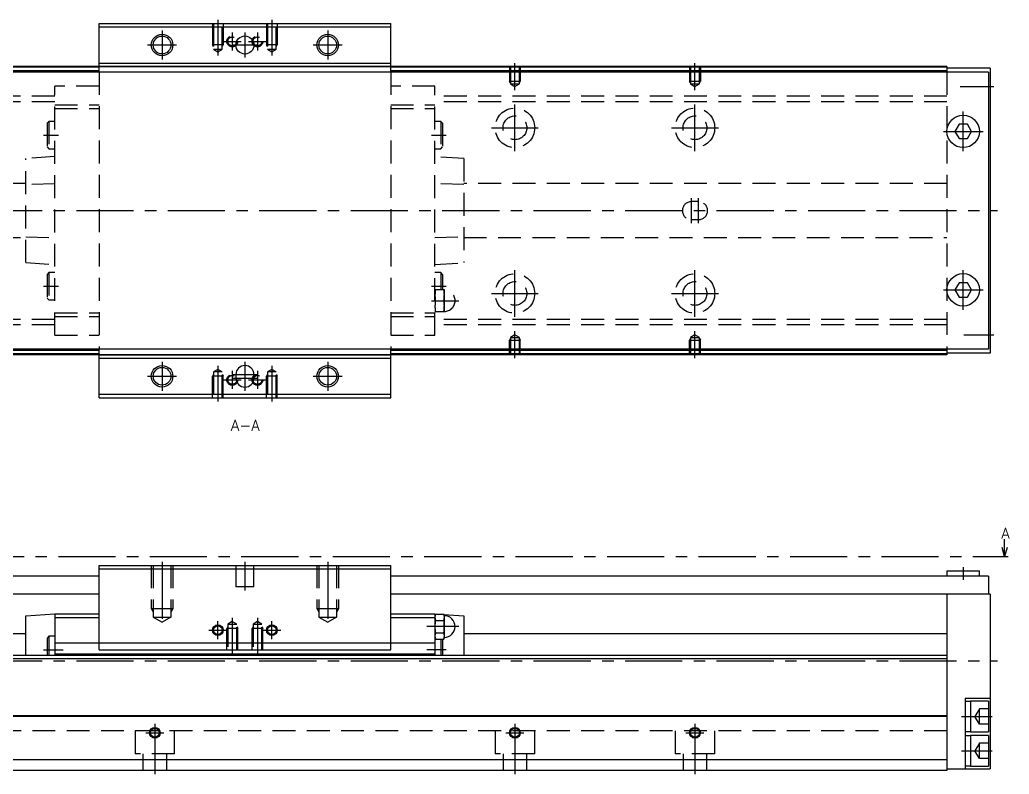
# Model space of a CAD drawing. Extents: x -2 to 786, y -8 to 353.
# Drawn here: x 511.2 to 785.9, y 9 to 218.5 of the extents above; entities that cross this region are included whole.
import ezdxf

# ---------------------------------------------------------------- set-up
doc = ezdxf.new("R2010")
doc.units = 0
doc.header["$LTSCALE"] = 0.5
doc.linetypes.add('CENTER', pattern=[50.8, 31.75, -6.35, 6.35, -6.35])
doc.linetypes.add('DASHED', pattern=[19.05, 12.7, -6.35])
for name, color, linetype in [('MSM_CENTER', 1, 'CENTER'), ('MSM_CONTINUOUS', 7, 'CONTINUOUS'), ('MSM_DASHED', 4, 'DASHED'), ('MSM_NARROW', 5, 'CONTINUOUS'), ('MSM_PART_NUMBER', 7, 'CONTINUOUS')]:
    doc.layers.add(name, color=color, linetype=linetype)
doc.styles.get("Standard").update_dxf_attribs({"font": 'txt.shx', "height": 3, "bigfont": 'bigfont.shx'})

msp = doc.modelspace()

# ---------------------------------------------------------------- linework, layer by layer
at = {"layer": 'MSM_CENTER'}
for p, q in [((566.17, 218.5), (566.17, 208.59)), ((581.17, 218.5), (581.17, 208.59)), ((550.67, 215.5), (550.67, 207.5)), ((570.17, 215), (570.17, 210)), ((573.67, 215), (573.67, 208)), ((577.17, 215), (577.17, 210)), ((596.67, 215.5), (596.67, 207.5)), ((567.67, 212.5), (572.67, 212.5)), ((574.67, 212.5), (579.67, 212.5)), ((546.67, 211.5), (554.67, 211.5)), ((570.17, 211.5), (577.17, 211.5)), ((592.67, 211.5), (600.67, 211.5)), ((648.67, 198.99), (648.67, 206.5)), ((698.67, 198.99), (698.67, 206.5)), ((772.34, 200), (781.67, 200)), ((648.67, 182), (648.67, 195)), ((698.67, 182), (698.67, 195)), ((773.17, 182), (773.17, 193)), ((642.17, 188.5), (655.17, 188.5)), ((692.17, 188.5), (705.17, 188.5)), ((767.67, 187.5), (778.67, 187.5)), ((517.77, 186.5), (521.87, 186.5)), ((625.47, 186.5), (629.57, 186.5)), ((697.67, 162), (697.67, 169)), ((699.67, 162), (699.67, 169)), ((323.67, 165.5), (782.67, 165.5)), ((648.67, 136), (648.67, 149)), ((698.67, 136), (698.67, 149)), ((773.17, 138), (773.17, 149)), ((517.77, 144.5), (521.87, 144.5)), ((625.47, 144.5), (629.57, 144.5)), ((767.67, 143.5), (778.67, 143.5)), ((625.47, 140.5), (633.07, 140.5)), ((642.17, 142.5), (655.17, 142.5)), ((692.17, 142.5), (705.17, 142.5)), ((648.67, 124.5), (648.67, 132.01)), ((698.67, 124.5), (698.67, 132.01)), ((773.34, 131), (781.67, 131)), ((550.67, 123.5), (550.67, 115.5)), ((566.17, 122.41), (566.17, 112.5)), ((570.17, 121), (570.17, 116)), ((573.67, 123.5), (573.67, 115.5)), ((577.17, 121), (577.17, 116)), ((581.17, 122.41), (581.17, 112.5)), ((596.67, 123.5), (596.67, 115.5)), ((546.67, 119.5), (554.67, 119.5)), ((567.67, 118.5), (572.67, 118.5)), ((570.17, 120), (577.17, 120)), ((570.17, 119), (577.17, 119)), ((574.67, 118.5), (579.67, 118.5)), ((592.67, 119.5), (600.67, 119.5)), ((318.67, 69.5), (785.67, 69.5)), ((550.67, 68), (550.67, 50.18)), ((573.67, 68), (573.67, 60)), ((596.67, 68), (596.67, 50.18)), ((773.17, 66.5), (773.17, 63)), ((570.17, 52.41), (570.17, 42.5)), ((577.17, 52.41), (577.17, 42.5)), ((566.17, 46.5), (566.17, 51.5)), ((581.17, 46.5), (581.17, 51.5)), ((633.07, 50), (624.17, 50)), ((563.67, 49), (568.67, 49)), ((578.67, 49), (583.67, 49)), ((517.77, 43.5), (523.17, 43.5)), ((629.57, 43.5), (624.17, 43.5)), ((323.67, 40.5), (782.67, 40.5)), ((772.67, 25), (781.17, 25)), ((548.67, 23), (548.67, 9)), ((648.67, 23), (648.67, 9)), ((698.67, 23), (698.67, 9)), ((546.17, 20.5), (551.17, 20.5)), ((646.17, 20.5), (651.17, 20.5)), ((696.17, 20.5), (701.17, 20.5)), ((772.67, 15.5), (781.17, 15.5))]:
    msp.add_line(p, q, dxfattribs=at)
at = {"layer": 'MSM_CONTINUOUS'}
for p, q in [((533.17, 204), (533.17, 217.5)), ((533.17, 217.5), (614.17, 217.5)), ((614.17, 204), (614.17, 217.5)), ((533.17, 216.5), (614.17, 216.5)), ((533.17, 206.5), (614.17, 206.5)), ((780.17, 204), (365.17, 204)), ((768.67, 205.5), (378.67, 205.5)), ((533.17, 205.3), (378.67, 205.3)), ((533.17, 204.3), (378.67, 204.3)), ((533.17, 205.5), (614.17, 205.5)), ((768.67, 205.3), (614.17, 205.3)), ((768.67, 204.3), (614.17, 204.3)), ((768.67, 205.5), (768.67, 204)), ((780.67, 205.1), (768.67, 205.1)), ((780.17, 204), (780.17, 127)), ((780.67, 205.1), (780.67, 125.9)), ((772.01, 189.5), (770.86, 187.5)), ((770.86, 187.5), (772.01, 185.5)), ((774.32, 189.5), (772.01, 189.5)), ((775.48, 187.5), (774.32, 189.5)), ((774.32, 185.5), (775.48, 187.5)), ((772.01, 185.5), (774.32, 185.5)), ((772.01, 145.5), (770.86, 143.5)), ((770.86, 143.5), (772.01, 141.5)), ((774.32, 145.5), (772.01, 145.5)), ((775.48, 143.5), (774.32, 145.5)), ((774.32, 141.5), (775.48, 143.5)), ((772.01, 141.5), (774.32, 141.5)), ((780.17, 127), (365.17, 127)), ((533.17, 126.7), (378.67, 126.7)), ((533.17, 113.5), (533.17, 127)), ((614.17, 113.5), (614.17, 127)), ((768.67, 126.7), (614.17, 126.7)), ((768.67, 127), (768.67, 125.5)), ((533.17, 125.7), (378.67, 125.7)), ((768.67, 125.5), (378.67, 125.5)), ((533.17, 125.5), (614.17, 125.5)), ((533.17, 124.5), (614.17, 124.5)), ((768.67, 125.7), (614.17, 125.7)), ((780.67, 125.9), (768.67, 125.9)), ((571.17, 120), (571.17, 119)), ((576.17, 119), (576.17, 120)), ((533.17, 114.5), (614.17, 114.5)), ((533.17, 113.5), (614.17, 113.5)), ((784.67, 69.5), (784.67, 74.23)), ((784.67, 69.5), (784, 72)), ((785.34, 72), (784.67, 69.5)), ((533.17, 67), (614.17, 67)), ((533.17, 43.5), (533.17, 67)), ((533.17, 66), (614.17, 66)), ((614.17, 43.5), (614.17, 67)), ((533.17, 64), (365.17, 64)), ((780.17, 64), (614.17, 64)), ((768.67, 65.5), (768.67, 64)), ((768.67, 65.5), (777.67, 65.5)), ((777.67, 64), (777.67, 65.5)), ((780.17, 64), (780.17, 59)), ((533.17, 59), (364.17, 59)), ((780.67, 59), (614.17, 59)), ((768.67, 59), (768.67, 10)), ((780.67, 59), (780.67, 10.5)), ((512.87, 53), (520.87, 53.5)), ((512.87, 42), (512.87, 53)), ((520.87, 53.5), (533.17, 53.5)), ((520.87, 53.5), (520.87, 42)), ((520.87, 52.5), (533.17, 52.5)), ((614.17, 53.5), (626.47, 53.5)), ((614.17, 52.5), (626.47, 52.5)), ((626.47, 53.5), (627.04, 53.46)), ((626.47, 53.5), (626.47, 42)), ((626.59, 53.46), (626.47, 53)), ((626.47, 52.41), (626.47, 52.6)), ((626.59, 53.46), (628.94, 53.46)), ((629.07, 53), (628.94, 53.46)), ((628.97, 53.34), (634.47, 53)), ((629.07, 47), (629.07, 53)), ((634.47, 53), (634.47, 42)), ((626.59, 51.73), (628.94, 51.73)), ((512.87, 48), (390.67, 48)), ((519.27, 47.3), (518.77, 46.8)), ((518.77, 46.8), (518.77, 42)), ((520.87, 47.3), (519.27, 47.3)), ((519.27, 47.3), (519.27, 42)), ((626.47, 47), (626.59, 46.54)), ((626.59, 48.27), (628.94, 48.27)), ((628.94, 46.54), (629.07, 47)), ((768.67, 48), (634.47, 48)), ((520.87, 45.5), (626.47, 45.5)), ((626.59, 46.54), (628.94, 46.54)), ((628.07, 46.54), (628.07, 42)), ((628.57, 46.54), (628.57, 42)), ((768.67, 42), (378.67, 42)), ((520.87, 42.4), (626.47, 42.4)), ((533.17, 43.5), (614.17, 43.5)), ((768.67, 41), (378.67, 41)), ((773.67, 30), (773.67, 10.5)), ((780.67, 30), (773.67, 30)), ((775.17, 29.15), (773.67, 29.15)), ((780.17, 29.25), (775.17, 29.25)), ((775.17, 29.25), (775.17, 20.75)), ((780.17, 29.25), (780.17, 20.75)), ((768.67, 25.2), (378.67, 25.2)), ((768.67, 25), (378.67, 25)), ((773.67, 20.85), (775.17, 20.85)), ((775.17, 19.65), (773.67, 19.65)), ((775.17, 20.75), (780.17, 20.75)), ((780.17, 19.75), (775.17, 19.75)), ((775.17, 19.75), (775.17, 11.25)), ((780.17, 19.75), (780.17, 11.25)), ((768.67, 13), (378.67, 13)), ((773.67, 11.35), (775.17, 11.35)), ((775.17, 11.25), (780.17, 11.25)), ((768.67, 10), (378.67, 10)), ((768.67, 10.5), (780.67, 10.5))]:
    msp.add_line(p, q, dxfattribs=at)
for centre, radius in [((550.67, 211.5), 2.46), ((573.67, 211.5), 2.5), ((596.67, 211.5), 2.46), ((773.17, 187.5), 4.5), ((773.17, 143.5), 4.5), ((550.67, 119.5), 2.46), ((596.67, 119.5), 2.46), ((566.17, 49), 1.23), ((581.17, 49), 1.23), ((548.67, 20.5), 1.23), ((648.67, 20.5), 1.23), ((698.67, 20.5), 1.23)]:
    msp.add_circle(centre, radius, dxfattribs=at)
for centre, radius, start, end in [((573.67, 120), 2.5, 0, 180), ((573.67, 119), 2.5, 180, 0), ((629.77, 52.57), 3.31, 164.2277, 179.4294), ((629.77, 52.63), 3.31, 180.5738, 195.7691), ((625.76, 52.56), 3.31, 0.5738, 15.7691), ((625.76, 52.63), 3.31, 344.2277, 359.4294), ((629.07, 50), 3, 270, 90), ((639.35, 49.95), 12.89, 172.0306, 179.7562), ((639.92, 50.1), 13.46, 180.407, 187.8062), ((616.17, 49.94), 12.89, 0.2452, 7.968), ((615.61, 50.1), 13.46, 352.1938, 359.593), ((629.77, 47.37), 3.31, 164.2277, 179.4294), ((629.77, 47.44), 3.31, 180.5738, 195.7691), ((625.76, 47.37), 3.31, 0.5738, 15.7691), ((625.76, 47.43), 3.31, 344.2277, 359.4294)]:
    msp.add_arc(centre, radius, start, end, dxfattribs=at)
at = {"layer": 'MSM_DASHED'}
for p, q in [((564.67, 217.5), (564.67, 211.5)), ((564.94, 217.5), (564.94, 210.3)), ((567.4, 210.3), (567.4, 217.5)), ((567.67, 217.5), (567.67, 211.5)), ((579.67, 217.5), (579.67, 211.5)), ((579.94, 217.5), (579.94, 210.3)), ((582.4, 210.3), (582.4, 217.5)), ((582.67, 217.5), (582.67, 211.5)), ((567.67, 211.5), (564.67, 211.5)), ((564.94, 211.03), (564.67, 211.5)), ((564.94, 210.3), (567.4, 210.3)), ((564.94, 210.3), (566.17, 209.59)), ((566.17, 209.59), (567.4, 210.3)), ((567.4, 211.03), (567.67, 211.5)), ((582.67, 211.5), (579.67, 211.5)), ((579.94, 211.03), (579.67, 211.5)), ((579.94, 210.3), (582.4, 210.3)), ((579.94, 210.3), (581.17, 209.59)), ((581.17, 209.59), (582.4, 210.3)), ((582.4, 211.03), (582.67, 211.5)), ((614.17, 205.5), (533.17, 205.5)), ((533.17, 204), (533.17, 127)), ((614.17, 204), (614.17, 127)), ((647.17, 205.5), (647.17, 201.5)), ((647.44, 205.5), (647.44, 200.7)), ((649.9, 200.7), (649.9, 205.5)), ((650.17, 205.5), (650.17, 201.5)), ((697.17, 205.5), (697.17, 201.5)), ((697.44, 205.5), (697.44, 200.7)), ((699.9, 200.7), (699.9, 205.5)), ((700.17, 205.5), (700.17, 201.5)), ((768.67, 204), (768.67, 127)), ((647.17, 201.5), (650.17, 201.5)), ((647.44, 201.03), (647.17, 201.5)), ((647.44, 200.7), (649.9, 200.7)), ((647.44, 200.7), (648.67, 199.99)), ((648.67, 199.99), (649.9, 200.7)), ((649.9, 201.03), (650.17, 201.5)), ((697.17, 201.5), (700.17, 201.5)), ((697.44, 201.03), (697.17, 201.5)), ((697.44, 200.7), (699.9, 200.7)), ((697.44, 200.7), (698.67, 199.99)), ((698.67, 199.99), (699.9, 200.7)), ((699.9, 201.03), (700.17, 201.5)), ((533.17, 200.1), (520.87, 200.1)), ((520.87, 130.9), (520.87, 200.1)), ((626.47, 200.1), (614.17, 200.1)), ((626.47, 130.9), (626.47, 200.1)), ((520.87, 197.25), (378.67, 197.25)), ((520.87, 195.75), (378.67, 195.75)), ((768.67, 197.25), (626.47, 197.25)), ((768.67, 195.75), (626.47, 195.75)), ((520.87, 194.85), (533.17, 194.85)), ((520.87, 193.85), (533.17, 193.85)), ((614.17, 194.85), (626.47, 194.85)), ((614.17, 193.85), (626.47, 193.85)), ((519.27, 190.3), (518.77, 189.8)), ((518.77, 189.8), (518.77, 183.2)), ((520.87, 190.3), (519.27, 190.3)), ((519.27, 190.3), (519.27, 182.7)), ((628.07, 190.3), (626.47, 190.3)), ((628.57, 189.8), (628.07, 190.3)), ((628.07, 190.3), (628.07, 182.7)), ((628.57, 189.8), (628.57, 183.2)), ((518.77, 183.2), (519.27, 182.7)), ((519.27, 182.7), (520.87, 182.7)), ((626.47, 182.7), (628.07, 182.7)), ((628.07, 182.7), (628.57, 183.2)), ((520.87, 180.5), (512.87, 179.94)), ((512.87, 151.06), (512.87, 179.94)), ((634.47, 179.94), (626.47, 180.5)), ((634.47, 179.94), (634.47, 151.06)), ((512.87, 173), (390.67, 173)), ((520.87, 172.98), (512.87, 172.73)), ((634.47, 172.73), (626.47, 172.98)), ((768.67, 173), (634.47, 173)), ((699.67, 168), (697.67, 168)), ((697.67, 163), (699.67, 163)), ((390.67, 158), (512.87, 158)), ((512.87, 158.27), (520.87, 158.02)), ((626.47, 158.02), (634.47, 158.27)), ((634.47, 158), (768.67, 158)), ((512.87, 151.06), (520.87, 150.5)), ((626.47, 150.5), (634.47, 151.06)), ((519.27, 148.3), (518.77, 147.8)), ((518.77, 147.8), (518.77, 141.2)), ((520.87, 148.3), (519.27, 148.3)), ((519.27, 148.3), (519.27, 140.7)), ((628.07, 148.3), (626.47, 148.3)), ((628.07, 148.3), (628.07, 143.5)), ((628.57, 147.8), (628.07, 148.3)), ((628.57, 147.8), (628.57, 143.5)), ((629.07, 143.5), (626.47, 143.5)), ((629.07, 137.5), (629.07, 143.5)), ((518.77, 141.2), (519.27, 140.7)), ((519.27, 140.7), (520.87, 140.7)), ((626.59, 140.5), (628.94, 140.5)), ((626.47, 137.5), (629.07, 137.5)), ((520.87, 135.25), (378.67, 135.25)), ((520.87, 137.15), (533.17, 137.15)), ((520.87, 136.15), (533.17, 136.15)), ((614.17, 137.15), (626.47, 137.15)), ((614.17, 136.15), (626.47, 136.15)), ((768.67, 135.25), (626.47, 135.25)), ((520.87, 133.75), (378.67, 133.75)), ((768.67, 133.75), (626.47, 133.75)), ((520.87, 130.9), (533.17, 130.9)), ((614.17, 130.9), (626.47, 130.9)), ((647.44, 129.97), (647.17, 129.5)), ((647.17, 129.5), (650.17, 129.5)), ((647.17, 125.5), (647.17, 129.5)), ((648.67, 131.01), (647.44, 130.3)), ((647.44, 130.3), (649.9, 130.3)), ((647.44, 130.3), (647.44, 125.5)), ((649.9, 130.3), (648.67, 131.01)), ((649.9, 125.5), (649.9, 130.3)), ((649.9, 129.97), (650.17, 129.5)), ((650.17, 125.5), (650.17, 129.5)), ((697.44, 129.97), (697.17, 129.5)), ((697.17, 129.5), (700.17, 129.5)), ((697.17, 125.5), (697.17, 129.5)), ((698.67, 131.01), (697.44, 130.3)), ((697.44, 130.3), (699.9, 130.3)), ((697.44, 130.3), (697.44, 125.5)), ((699.9, 130.3), (698.67, 131.01)), ((699.9, 125.5), (699.9, 130.3)), ((699.9, 129.97), (700.17, 129.5)), ((700.17, 125.5), (700.17, 129.5)), ((614.17, 125.5), (533.17, 125.5)), ((566.17, 121.41), (564.94, 120.7)), ((567.4, 120.7), (566.17, 121.41)), ((581.17, 121.41), (579.94, 120.7)), ((582.4, 120.7), (581.17, 121.41)), ((564.94, 119.97), (564.67, 119.5)), ((564.67, 113.5), (564.67, 119.5)), ((567.67, 119.5), (564.67, 119.5)), ((564.94, 120.7), (564.94, 113.5)), ((567.4, 120.7), (564.94, 120.7)), ((567.4, 113.5), (567.4, 120.7)), ((567.4, 119.97), (567.67, 119.5)), ((567.67, 113.5), (567.67, 119.5)), ((579.94, 119.97), (579.67, 119.5)), ((579.67, 113.5), (579.67, 119.5)), ((582.67, 119.5), (579.67, 119.5)), ((579.94, 120.7), (579.94, 113.5)), ((582.4, 120.7), (579.94, 120.7)), ((582.4, 113.5), (582.4, 120.7)), ((582.4, 119.97), (582.67, 119.5)), ((582.67, 113.5), (582.67, 119.5)), ((547.67, 67), (547.67, 55)), ((548.21, 67), (548.21, 52.6)), ((553.12, 67), (553.12, 52.6)), ((553.67, 67), (553.67, 55)), ((571.17, 67), (571.17, 61)), ((576.17, 61), (576.17, 67)), ((593.67, 67), (593.67, 55)), ((594.21, 67), (594.21, 52.6)), ((599.12, 67), (599.12, 52.6)), ((599.67, 67), (599.67, 55)), ((576.17, 61), (571.17, 61)), ((547.67, 55), (553.67, 55)), ((547.67, 55), (548.21, 54.06)), ((553.67, 55), (553.12, 54.06)), ((593.67, 55), (599.67, 55)), ((593.67, 55), (594.21, 54.06)), ((599.67, 55), (599.12, 54.06)), ((548.21, 52.6), (553.12, 52.6)), ((548.21, 52.6), (550.67, 51.18)), ((553.12, 52.6), (550.67, 51.18)), ((594.21, 52.6), (599.12, 52.6)), ((594.21, 52.6), (596.67, 51.18)), ((599.12, 52.6), (596.67, 51.18)), ((568.94, 49.97), (568.67, 49.5)), ((571.67, 49.5), (568.67, 49.5)), ((568.67, 43.5), (568.67, 49.5)), ((570.17, 51.41), (568.94, 50.7)), ((568.94, 50.7), (568.94, 43.5)), ((568.94, 50.7), (571.4, 50.7)), ((571.4, 50.7), (570.17, 51.41)), ((571.4, 43.5), (571.4, 50.7)), ((571.4, 49.97), (571.67, 49.5)), ((571.67, 43.5), (571.67, 49.5)), ((575.94, 49.97), (575.67, 49.5)), ((578.67, 49.5), (575.67, 49.5)), ((575.67, 43.5), (575.67, 49.5)), ((577.17, 51.41), (575.94, 50.7)), ((575.94, 50.7), (575.94, 43.5)), ((575.94, 50.7), (578.4, 50.7)), ((578.4, 50.7), (577.17, 51.41)), ((578.4, 43.5), (578.4, 50.7)), ((578.4, 49.97), (578.67, 49.5)), ((578.67, 43.5), (578.67, 49.5)), ((777.67, 27.12), (776.44, 25)), ((777.67, 22.88), (776.44, 25)), ((777.67, 22.88), (777.67, 27.12)), ((780.17, 27.12), (777.67, 27.12)), ((777.67, 25), (780.17, 25)), ((780.17, 22.88), (777.67, 22.88)), ((768.67, 21), (378.67, 21)), ((543.17, 21), (543.17, 14.7)), ((554.17, 14.7), (554.17, 21)), ((643.17, 21), (643.17, 14.7)), ((654.17, 14.7), (654.17, 21)), ((693.17, 21), (693.17, 14.7)), ((704.17, 14.7), (704.17, 21)), ((777.67, 17.62), (776.44, 15.5)), ((777.67, 13.38), (777.67, 17.62)), ((780.17, 17.62), (777.67, 17.62)), ((554.17, 14.7), (543.17, 14.7)), ((545.37, 14.7), (545.37, 10)), ((551.97, 10), (551.97, 14.7)), ((654.17, 14.7), (643.17, 14.7)), ((645.37, 14.7), (645.37, 10)), ((651.97, 10), (651.97, 14.7)), ((704.17, 14.7), (693.17, 14.7)), ((695.37, 14.7), (695.37, 10)), ((701.97, 10), (701.97, 14.7)), ((777.67, 13.38), (776.44, 15.5)), ((777.67, 15.5), (780.17, 15.5)), ((780.17, 13.38), (777.67, 13.38))]:
    msp.add_line(p, q, dxfattribs=at)
for centre, radius in [((570.17, 212.5), 1.5), ((570.17, 212.5), 1.23), ((577.17, 212.5), 1.5), ((577.17, 212.5), 1.23), ((648.67, 188.5), 5.5), ((698.67, 188.5), 5.5), ((648.67, 188.5), 3.3), ((698.67, 188.5), 3.3), ((648.67, 142.5), 5.5), ((648.67, 142.5), 3.3), ((698.67, 142.5), 5.5), ((698.67, 142.5), 3.3), ((570.17, 118.5), 1.5), ((570.17, 118.5), 1.23), ((577.17, 118.5), 1.5), ((577.17, 118.5), 1.23)]:
    msp.add_circle(centre, radius, dxfattribs=at)
for centre, radius, start, end in [((697.67, 165.5), 2.5, 90, 270), ((699.67, 165.5), 2.5, 270, 90), ((636.16, 141.95), 9.69, 170.8086, 179.713), ((619.37, 141.95), 9.7, 0.2886, 9.1898), ((629.07, 140.5), 3, 270, 90), ((636.16, 142.05), 9.7, 180.2886, 189.1898), ((636.16, 138.95), 9.69, 170.8086, 179.713), ((619.37, 142.05), 9.69, 350.8086, 359.713), ((619.37, 138.95), 9.7, 0.2886, 9.1898), ((636.16, 139.05), 9.7, 180.2886, 189.1898), ((619.37, 139.05), 9.69, 350.8086, 359.713)]:
    msp.add_arc(centre, radius, start, end, dxfattribs=at)
at = {"layer": 'MSM_NARROW'}
for centre, radius in [((550.67, 211.5), 3), ((596.67, 211.5), 3), ((550.67, 119.5), 3), ((596.67, 119.5), 3), ((566.17, 49), 1.5), ((581.17, 49), 1.5), ((548.67, 20.5), 1.5), ((648.67, 20.5), 1.5), ((698.67, 20.5), 1.5)]:
    msp.add_circle(centre, radius, dxfattribs=at)

# ---------------------------------------------------------------- texts
at = {"layer": 'MSM_PART_NUMBER'}
for s, p in [('A-A', (569.78, 104.37)), ('A', (783.76, 74.41))]:
    msp.add_text(s, height=3, dxfattribs=at).set_placement(p)

doc.saveas('drawing.dxf')
